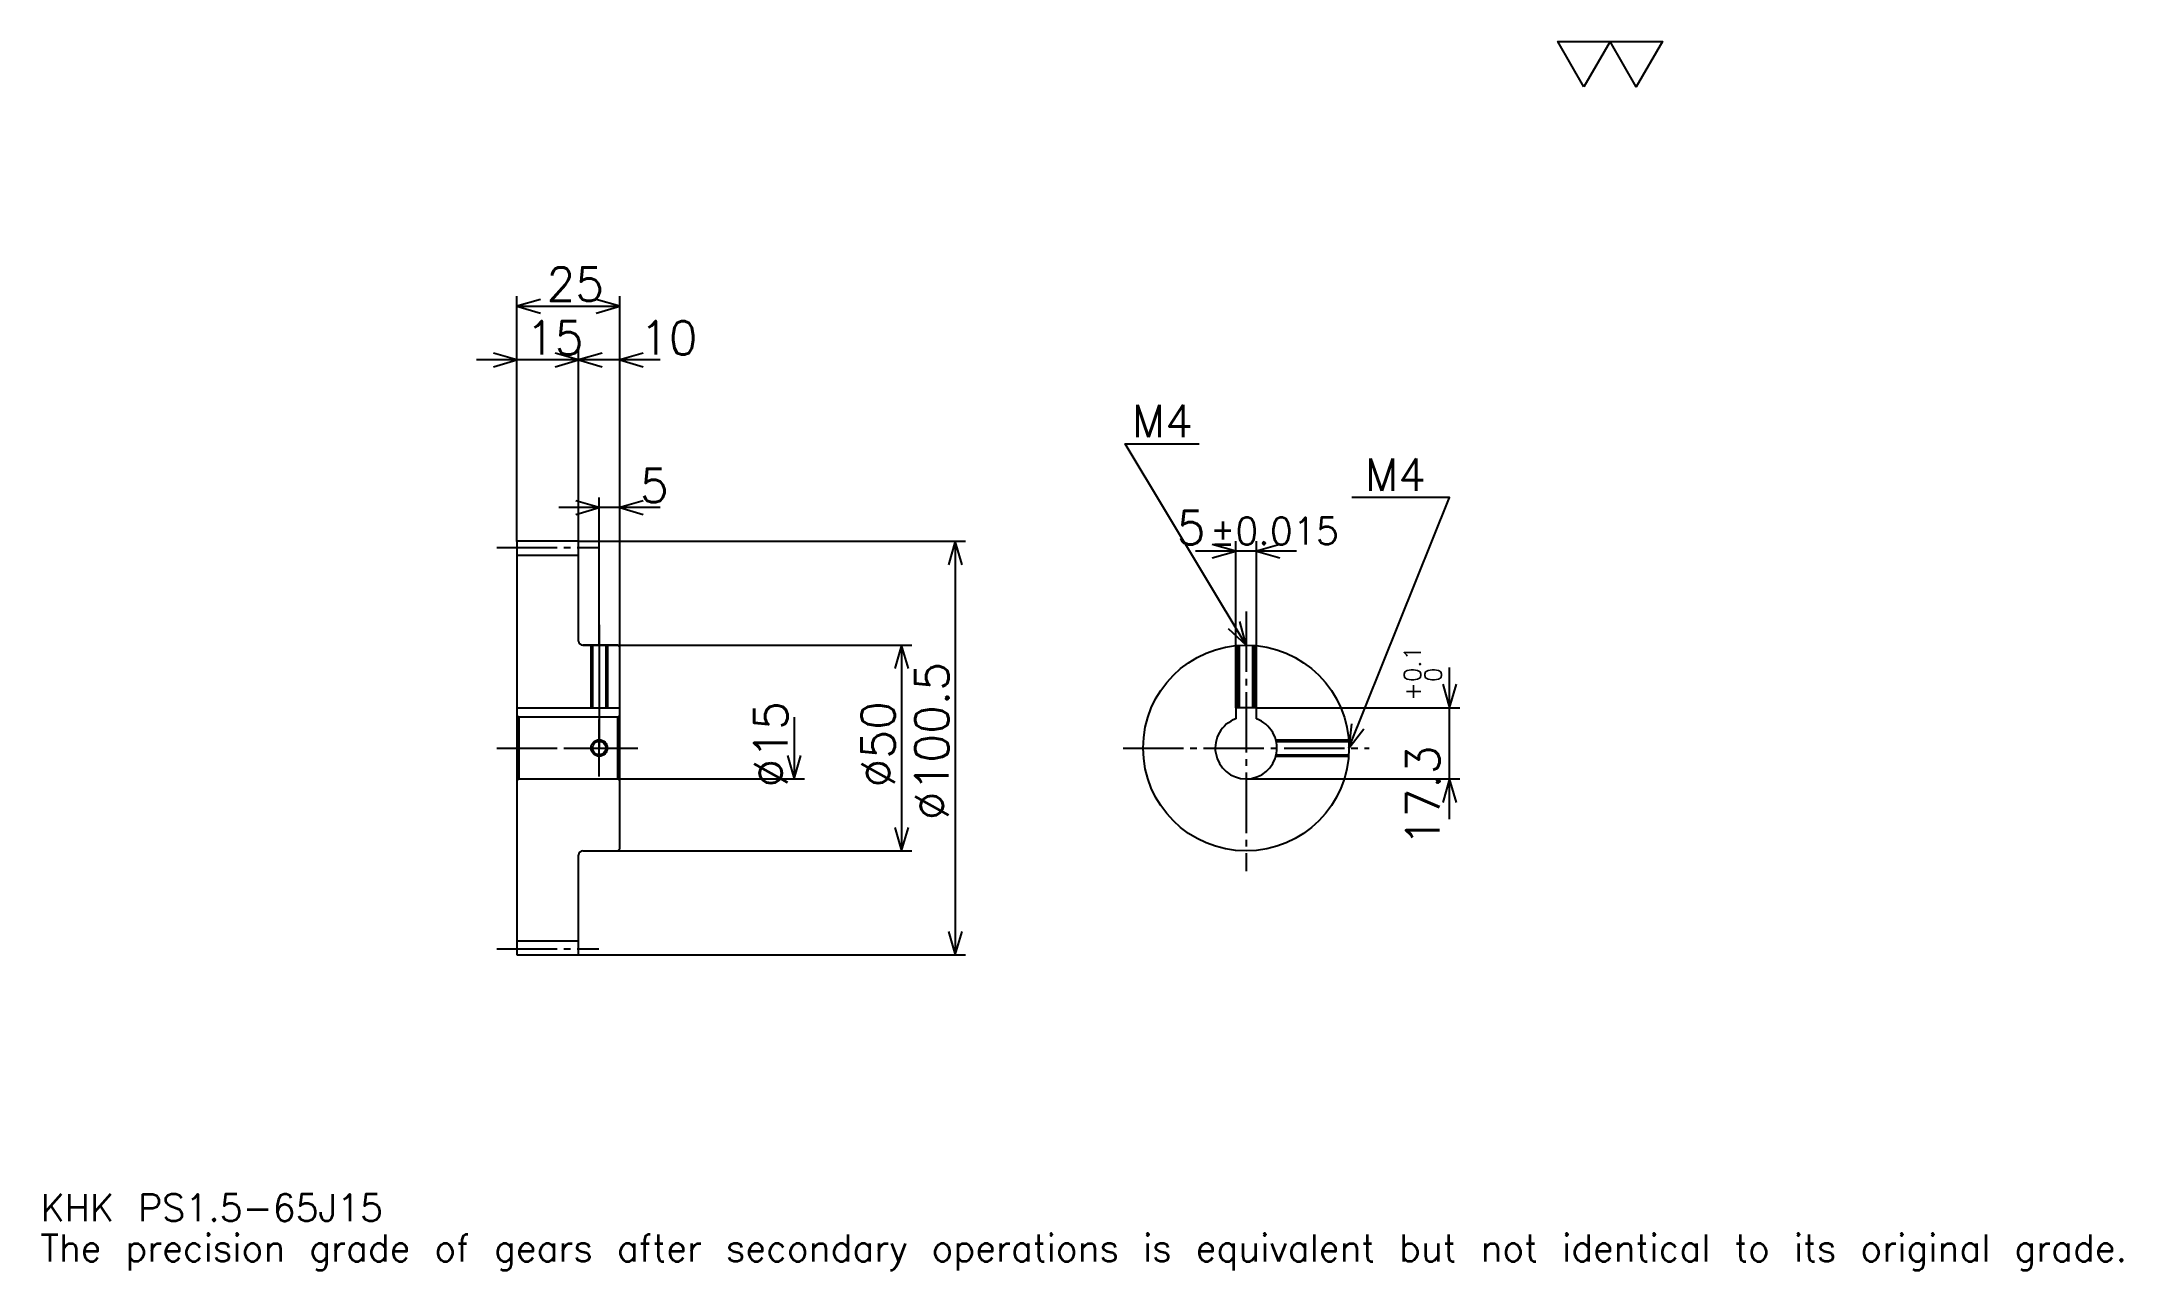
# Model space of a CAD drawing. Extents: x 17 to 522, y 6 to 304.
import ezdxf

# ---------------------------------------------------------------- set-up
doc = ezdxf.new("R2010")
doc.units = 0
doc.linetypes.add('DASHDOT', pattern=[19.565218, 14.673913, -1.630435, 1.630435, -1.630435])
doc.layers.get('0').update_dxf_attribs({"linetype": 'CONTINUOUS'})
doc.layers.add('DASHDOT', color=6, linetype='DASHDOT')
doc.styles.add('KANJI', font='TXT', dxfattribs={"bigfont": 'BIGFONT'})

msp = doc.modelspace()

# ---------------------------------------------------------------- linework, layer by layer
at = {"color": 5}
for p, q in [((132.065216, 183.130432), (132.065216, 242.641296)), ((132.065216, 240.195648), (157.065216, 240.195648)), ((157.065216, 183.130432), (157.065216, 242.641296)), ((147.065216, 183.130432), (147.065216, 229.597839)), ((156.847824, 227.152176), (122.282608, 227.152176)), ((166.847824, 227.152176), (137.282608, 227.152176)), ((152.065216, 183.130432), (152.065216, 193.728256)), ((166.847824, 191.282608), (142.282608, 191.282608)), ((132.065216, 183.030426), (132.065216, 183.130432)), ((146.96521, 183.130432), (157.065216, 183.130432)), ((147.065216, 183.030426), (147.065216, 183.130432)), ((152.065216, 157.880432), (152.065216, 183.130432)), ((152.065216, 157.880432), (152.065216, 183.130432)), ((157.065216, 183.130432), (241.032608, 183.130432)), ((157.065216, 157.380432), (157.065216, 183.130432)), ((238.586945, 183.130432), (238.586945, 82.630432)), ((306.739136, 142.680435), (306.739136, 183.152161)), ((311.739136, 142.680435), (311.739136, 183.152161)), ((321.521729, 180.706512), (296.956543, 180.706512)), ((148.065216, 157.880432), (157.065216, 157.880432)), ((157.065216, 157.880432), (227.989136, 157.880432)), ((225.543488, 157.880432), (225.543488, 107.880432)), ((358.695648, 115.597824), (358.695648, 152.463043)), ((311.739136, 142.680435), (361.141296, 142.680435)), ((199.456512, 140.380432), (199.456512, 125.380432)), ((157.065216, 125.380432), (201.902176, 125.380432)), ((309.239136, 125.380432), (361.141296, 125.380432)), ((148.065216, 107.880432), (157.065216, 107.880432)), ((157.065216, 107.880432), (227.989136, 107.880432)), ((146.96521, 82.630432), (157.065216, 82.630432)), ((157.065216, 82.630432), (241.032608, 82.630432))]:
    msp.add_line(p, q, dxfattribs=at)
at = {"color": 4}
for p, q in [((132.065216, 179.755432), (147.065216, 179.755432)), ((132.065216, 142.680435), (157.065216, 142.680435)), ((132.565216, 140.380432), (132.565216, 125.380432)), ((156.565216, 140.380432), (157.065216, 140.880432)), ((156.565216, 125.380432), (157.065216, 124.880432)), ((132.065216, 86.005432), (147.065216, 86.005432))]:
    msp.add_line(p, q, dxfattribs=at)
at = {"color": 7}
msp.add_lwpolyline([(391.304352, 293.478271), (384.945648, 304.5), (410.380432, 304.5), (404.021729, 293.478271), (397.663055, 304.5), (391.304352, 293.478271)], dxfattribs=at)
at = {"color": 5}
for points in [[(137.771744, 241.82608), (132.065216, 240.195648), (137.771744, 238.565216)], [(151.358688, 238.565216), (157.065216, 240.195648), (151.358688, 241.82608)], [(126.358696, 225.521744), (132.065216, 227.152176), (126.358696, 228.782608)], [(141.358688, 225.521744), (147.065216, 227.152176), (141.358688, 228.782608)], [(152.771744, 228.782608), (147.065216, 227.152176), (152.771744, 225.521744)], [(162.771744, 228.782608), (157.065216, 227.152176), (162.771744, 225.521744)], [(309.239136, 157.880432), (279.891296, 206.793472), (297.82608, 206.793472)], [(146.358688, 189.652176), (152.065216, 191.282608), (146.358688, 192.91304)], [(162.771744, 192.91304), (157.065216, 191.282608), (162.771744, 189.652176)], [(334.239136, 132.880432), (358.695648, 193.75), (334.891296, 193.75)], [(240.217377, 177.42392), (238.586945, 183.130432), (236.956512, 177.42392)], [(301.032593, 179.07608), (306.739136, 180.706512), (301.032593, 182.336945)], [(317.445679, 182.336945), (311.739136, 180.706512), (317.445679, 179.07608)], [(304.90506, 161.934875), (309.239136, 157.880432), (307.701233, 163.612579)], [(227.17392, 152.173904), (225.543488, 157.880432), (223.913055, 152.173904)], [(357.065216, 148.386948), (358.695648, 142.680435), (360.32608, 148.386948)], [(334.85376, 138.783401), (334.239136, 132.880432), (337.879517, 137.567688)], [(197.82608, 131.08696), (199.456512, 125.380432), (201.086945, 131.08696)], [(360.32608, 119.673912), (358.695648, 125.380432), (357.065216, 119.673912)], [(223.913055, 113.586952), (225.543488, 107.880432), (227.17392, 113.586952)], [(236.956512, 88.336952), (238.586945, 82.630432), (240.217377, 88.336952)]]:
    msp.add_lwpolyline(points, dxfattribs=at)
at = {"color": 4}
for points in [[(147.065216, 158.880432), (147.065216, 183.030426), (146.96521, 183.130432), (132.165222, 183.130432), (132.065216, 183.030426), (132.065216, 124.880432)], [(148.065216, 107.880432), (156.565216, 107.880432), (157.065216, 108.380432), (157.065216, 157.380432), (156.565216, 157.880432), (148.065216, 157.880432)], [(150.065216, 157.880432), (150.065216, 142.680435)], [(150.445221, 157.880432), (150.445221, 142.680435)], [(153.685211, 157.880432), (153.685211, 142.680435)], [(154.065216, 157.880432), (154.065216, 142.680435)], [(307.239136, 142.680435), (307.239136, 157.800308)], [(307.619141, 142.680435), (307.619141, 157.827881)], [(310.859131, 142.680435), (310.859131, 157.827881)], [(311.239136, 142.680435), (311.239136, 157.800308)], [(311.739136, 139.951508), (311.739136, 142.680435), (306.739136, 142.680435), (306.739136, 139.951508)], [(132.065216, 124.880432), (132.565216, 125.380432), (156.565216, 125.380432), (156.565216, 140.380432), (132.565216, 140.380432), (132.065216, 140.880432)], [(316.467529, 134.880432), (334.158997, 134.880432)], [(316.562073, 134.500427), (334.186584, 134.500427)], [(316.467529, 130.880432), (334.158997, 130.880432)], [(316.562073, 131.260437), (334.186584, 131.260437)], [(132.065216, 124.880432), (132.065216, 82.730431), (132.165222, 82.630432), (146.96521, 82.630432), (147.065216, 82.730431), (147.065216, 106.880432)]]:
    msp.add_lwpolyline(points, dxfattribs=at)
for centre, radius in [((309.239136, 132.880432), 25), ((152.065216, 132.880432), 1.62)]:
    msp.add_circle(centre, radius, dxfattribs=at)
at = {"color": 7}
msp.add_circle((152.065216, 132.880432), 2, dxfattribs=at)
at = {"color": 4}
for centre, radius, start, end in [((148.065216, 158.880432), 1, 180, 270), ((309.239136, 132.880432), 7.5, 109.47122094, 70.52877906), ((148.065216, 106.880432), 1, 90, 180)]:
    msp.add_arc(centre, radius, start, end, dxfattribs=at)
at = {"layer": 'DASHDOT', "color": 7}
for p, q in [((127.173912, 181.630432), (151.956512, 181.630432)), ((309.239136, 166.032608), (309.239136, 102.989128)), ((152.065216, 157.880432), (152.065216, 132.880432)), ((127.173912, 132.880432), (161.956512, 132.880432)), ((279.347839, 132.880432), (339.130432, 132.880432)), ((127.173912, 84.130432), (151.956512, 84.130432))]:
    msp.add_line(p, q, dxfattribs=at)
for points in [[(152.065216, 162.771729), (152.065216, 137.789124)], [(152.065216, 125.989128), (152.065216, 139.771744)], [(145.17392, 132.880432), (158.956512, 132.880432)]]:
    msp.add_lwpolyline(points, dxfattribs=at)

# ---------------------------------------------------------------- texts
at = {"color": 7, "style": 'KANJI'}
for s, height, p in [('25', 8.152174, (139.266296, 241.5)), ('15', 8.152174, (134.266296, 228.456512)), ('10', 8.152174, (161.956512, 228.456512)), ('M4', 7.826087, (281.521729, 208.42392)), ('M4', 7.826087, (338.152161, 195.380432)), ('5', 8.152174, (161.956512, 192.58696)), ('5', 8.152174, (292.411438, 182.336945)), ('%%p0.015', 6.521739, (300.481079, 182.336945)), ('KHK PS1.5-65J15', 6.521739, (16.304348, 17.934782)), ('The precision grade of gears after secondary operations is equivalent but not identical to its original grade.', 6.521739, (16.304348, 8.152174))]:
    msp.add_text(s, height=height, dxfattribs=at).set_placement(p)
for s, height, p in [('%%c100.5', 8.152174, (236.956512, 115.353256)), ('0.1', 4.076087, (351.684784, 148.906723)), ('0', 4.076087, (356.739136, 148.906723)), ('+', 4.076087, (351.684784, 144.341492)), ('%%c15', 8.152174, (197.82608, 123.301628)), ('%%c50', 8.152174, (223.913055, 123.301628)), ('17.3', 8.152174, (356.25, 109.055664))]:
    msp.add_text(s, height=height, rotation=90, dxfattribs=at).set_placement(p)

doc.saveas('drawing.dxf')
